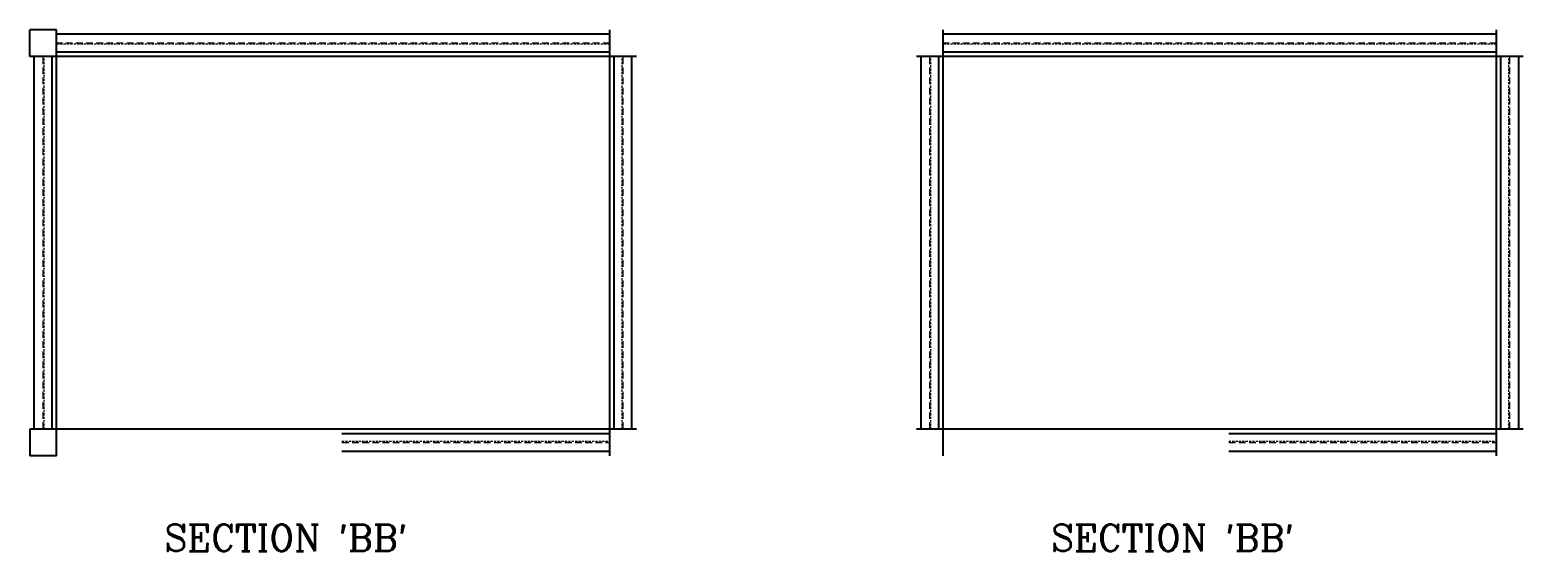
# Model space of a CAD drawing. Header units: millimetres. Extents: x 11912 to 63787, y -45933 to 16243.
# Drawn here: x 29174 to 33384, y -31258 to -29789 of the extents above; entities that cross this region are included whole.
import ezdxf

# ---------------------------------------------------------------- set-up
doc = ezdxf.new("R2010")
doc.units = ezdxf.units.MM
doc.linetypes.add('HIDDEN', pattern=[9.525, 6.35, -3.175])
doc.styles.get("Standard").update_dxf_attribs({"font": 'dim.shx'})

msp = doc.modelspace()

# ---------------------------------------------------------------- linework, layer by layer
for p, q in [((29173.8, -29864.4), (29173.8, -29789.4)), ((29248.8, -29789.4), (29173.8, -29789.4)), ((29248.8, -30989.4), (29248.8, -29789.4)), ((30808.8, -29801.9), (29248.8, -29801.9)), ((30808.8, -30989.4), (30808.8, -29789.4)), ((31748.8, -30989.4), (31748.8, -29789.4)), ((33308.8, -29801.9), (31748.8, -29801.9)), ((33308.8, -30989.4), (33308.8, -29789.4)), ((30883.8, -29864.4), (29173.8, -29864.4)), ((29186.3, -30914.4), (29186.3, -29864.4)), ((29236.3, -30914.4), (29236.3, -29864.4)), ((30808.8, -29851.9), (29248.8, -29851.9)), ((30821.3, -30914.4), (30821.3, -29864.4)), ((30871.3, -30914.4), (30871.3, -29864.4)), ((33383.8, -29864.4), (31673.8, -29864.4)), ((31686.3, -30914.4), (31686.3, -29864.4)), ((31736.3, -30914.4), (31736.3, -29864.4)), ((33308.8, -29851.9), (31748.8, -29851.9)), ((33321.3, -30914.4), (33321.3, -29864.4)), ((33371.3, -30914.4), (33371.3, -29864.4)), ((30883.8, -30914.4), (29173.8, -30914.4)), ((29173.8, -30914.4), (29173.8, -30989.4)), ((30053.8, -30926.9), (30808.8, -30926.9)), ((33383.8, -30914.4), (31673.8, -30914.4)), ((32553.8, -30926.9), (33308.8, -30926.9)), ((30053.8, -30976.9), (30808.8, -30976.9)), ((32553.8, -30976.9), (33308.8, -30976.9)), ((29248.8, -30989.4), (29173.8, -30989.4))]:
    msp.add_line(p, q)
at = {"linetype": 'HIDDEN', "lineweight": 5, "ltscale": 3}
for p, q in [((30808.8, -29826.9), (29248.8, -29826.9)), ((33308.8, -29826.9), (31748.8, -29826.9)), ((29211.3, -30914.4), (29211.3, -29864.4)), ((30846.3, -30914.4), (30846.3, -29864.4)), ((31711.3, -30914.4), (31711.3, -29864.4)), ((33346.3, -30914.4), (33346.3, -29864.4)), ((30053.8, -30951.9), (30808.8, -30951.9)), ((32553.8, -30951.9), (33308.8, -30951.9))]:
    msp.add_line(p, q, dxfattribs=at)
at = {"linetype": 'HIDDEN', "lineweight": 5}
for p, q in [((30808.8, -29829.9), (29248.8, -29829.9)), ((33308.8, -29829.9), (31748.8, -29829.9)), ((29214.3, -30914.4), (29214.3, -29864.4)), ((30843.3, -30914.4), (30843.3, -29864.4)), ((31714.3, -30914.4), (31714.3, -29864.4)), ((33343.3, -30914.4), (33343.3, -29864.4)), ((30053.8, -30948.9), (30808.8, -30948.9)), ((30053.8, -30976.9), (30808.8, -30976.9)), ((32553.8, -30948.9), (33308.8, -30948.9)), ((32553.8, -30976.9), (33308.8, -30976.9))]:
    msp.add_line(p, q, dxfattribs=at)

# ---------------------------------------------------------------- texts
at = {"char_height": 75, "attachment_point": 1}
for insert in [(29552.8, -31183.3), (32052.8, -31183.3)]:
    msp.add_mtext_dynamic_manual_height_columns("{\\Fcomplex|c0;SECTION 'BB'}", width=78905.457, gutter_width=375, heights=[0], dxfattribs=dict(at, insert=insert))

doc.saveas('drawing.dxf')
